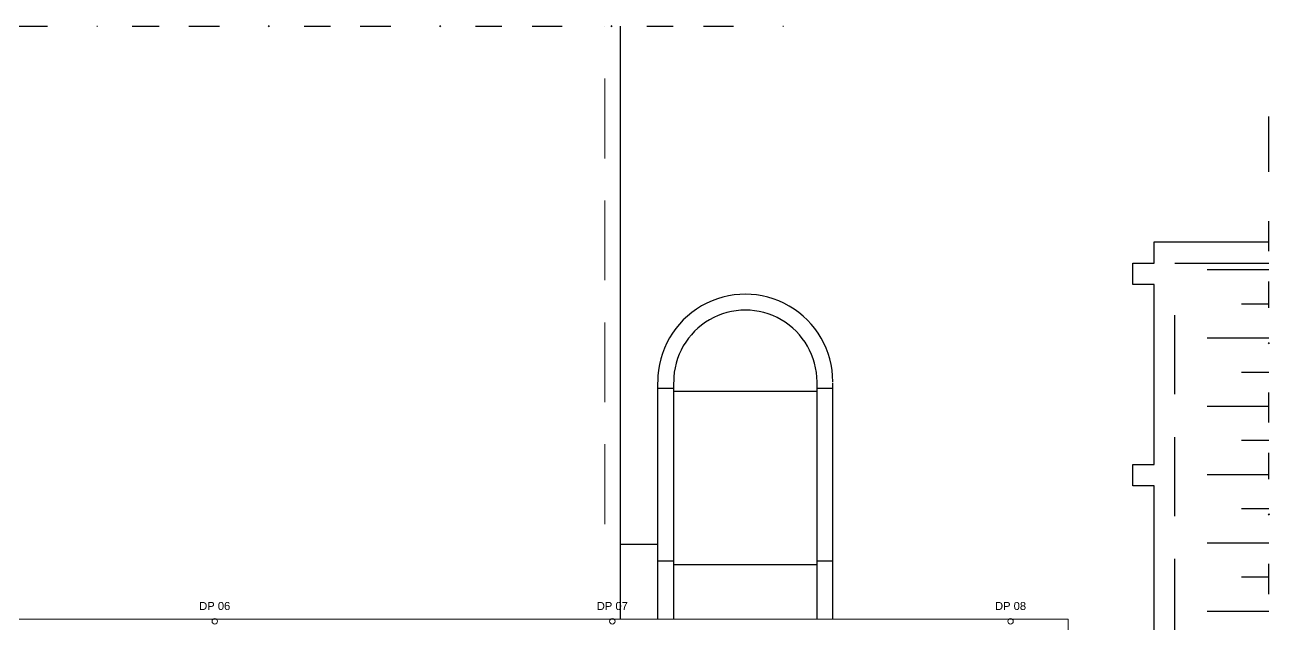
# Model space of a CAD drawing. Header units: millimetres. Extents: x 0 to 80.9, y 0 to 43.9.
# Drawn here: x 53.58 to 79.77, y 31.3 to 43.9 of the extents above; entities that cross this region are included whole.
import ezdxf

# ---------------------------------------------------------------- set-up
doc = ezdxf.new("R2010")
doc.units = ezdxf.units.MM
for name, color, linetype in [('PDF_014408$0_Pen_No__4', 7, 'Continuous'), ('PDF_014408$A$Equipment_Pen_No__4', 7, 'Continuous'), ('PDF_014408$A$roof_Pen_No__4', 7, 'Continuous'), ('PDF_014408$A$walls.outside_Pen_No__4', 7, 'Continuous'), ('PDF_014408$BL-ROOF', 7, 'Continuous'), ('PDF_014408$PL-SERVICES-STORMWATER', 7, 'Continuous'), ('PDF_Text', 7, 'Continuous')]:
    doc.layers.add(name, color=color, linetype=linetype)
doc.styles.add('PDF ArialMT', font='arial.ttf')

msp = doc.modelspace()

# ---------------------------------------------------------------- hatches: boundary and pattern name
at = {"layer": 'PDF_014408$A$walls.outside_Pen_No__4', "transparency": 33554559}
for points in [[(58.713, 43.903), (58.7, 43.89), (58.687, 43.878), (58.7, 43.865), (58.713, 43.852), (58.726, 43.865), (58.739, 43.878), (58.726, 43.89)], [(62.316, 43.903), (62.303, 43.89), (62.29, 43.878), (62.303, 43.865), (62.316, 43.852), (62.329, 43.865), (62.342, 43.878), (62.329, 43.89)], [(65.919, 43.903), (65.906, 43.89), (65.893, 43.878), (65.906, 43.865), (65.919, 43.852), (65.932, 43.865), (65.945, 43.878), (65.932, 43.89)], [(79.741, 37.236), (79.729, 37.223), (79.716, 37.21), (79.729, 37.197), (79.741, 37.184), (79.754, 37.197), (79.767, 37.21), (79.754, 37.223)], [(79.741, 33.633), (79.729, 33.62), (79.716, 33.607), (79.729, 33.594), (79.741, 33.581), (79.754, 33.594), (79.767, 33.607), (79.754, 33.62)]]:
    msp.add_hatch(color=256, dxfattribs=at).paths.add_polyline_path(points)

# ---------------------------------------------------------------- linework, layer by layer
at = {"layer": 'PDF_014408$0_Pen_No__4', "lineweight": 25}
for centre, radius, start in [((68.732, 36.398), 1.84, 359.9341), ((68.733, 36.396), 1.507, 359.9342)]:
    msp.add_arc(centre, radius, start, 180, dxfattribs=at)
at = {"layer": 'PDF_014408$A$Equipment_Pen_No__4', "lineweight": 25}
msp.add_lwpolyline([(66.111, 32.979), (66.893, 32.979)], dxfattribs=at)
at = {"layer": 'PDF_014408$A$roof_Pen_No__4', "lineweight": 25}
for points in [[(79.741, 38.749), (78.446, 38.749)], [(79.741, 38.031), (79.164, 38.031)], [(79.741, 37.313), (78.446, 37.313)], [(79.741, 36.595), (79.164, 36.595)], [(79.741, 35.877), (78.446, 35.877)], [(79.741, 35.159), (79.164, 35.159)], [(79.741, 34.44), (78.446, 34.44)], [(79.741, 33.722), (79.164, 33.722)], [(79.741, 33.004), (78.446, 33.004)], [(79.741, 32.286), (79.164, 32.286)], [(79.741, 31.568), (78.446, 31.568)]]:
    msp.add_lwpolyline(points, dxfattribs=at)
at = {"layer": 'PDF_014408$A$walls.outside_Pen_No__4', "lineweight": 25}
for points in [[(53.43, 43.878), (54.058, 43.878)], [(55.097, 43.878), (55.11, 43.878)], [(55.841, 43.878), (56.405, 43.878)], [(57.033, 43.878), (57.674, 43.878)], [(59.457, 43.878), (60.008, 43.878)], [(60.636, 43.878), (61.277, 43.878)], [(63.06, 43.878), (63.611, 43.878)], [(64.252, 43.878), (64.88, 43.878)], [(66.111, 31.402), (66.111, 43.878)], [(66.663, 43.878), (67.214, 43.878)], [(67.855, 43.878), (68.483, 43.878)], [(69.522, 43.878), (69.535, 43.878)], [(79.741, 40.813), (79.741, 41.98)], [(79.741, 39.146), (79.741, 39.774)], [(79.741, 13.245), (77.331, 13.245), (77.331, 25.734), (76.882, 25.734), (76.882, 26.183), (77.331, 26.183), (77.331, 29.966), (76.882, 29.966), (76.882, 30.414), (77.331, 30.414), (77.331, 34.21), (76.882, 34.21), (76.882, 34.658), (77.331, 34.658), (77.331, 38.441), (76.882, 38.441), (76.882, 38.89), (77.331, 38.89), (77.331, 39.339), (79.741, 39.339)], [(77.767, 38.89), (79.741, 38.89)], [(77.767, 38.89), (77.767, 38.89)], [(79.741, 37.954), (79.741, 38.505)], [(77.767, 36.133), (77.767, 37.8)], [(66.893, 31.402), (66.893, 36.389)], [(66.893, 36.261), (67.227, 36.261)], [(67.227, 31.402), (67.227, 36.389)], [(67.227, 36.197), (70.24, 36.197)], [(70.24, 31.402), (70.24, 36.389)], [(70.24, 36.261), (70.573, 36.261)], [(70.573, 31.402), (70.573, 36.377)], [(79.741, 35.543), (79.741, 36.171)], [(77.767, 33.569), (77.767, 35.235)], [(79.741, 34.351), (79.741, 34.902)], [(66.893, 32.633), (67.227, 32.633)], [(67.227, 32.556), (70.24, 32.556)], [(70.24, 32.633), (70.573, 32.633)], [(77.767, 31.004), (77.767, 32.671)], [(79.741, 31.927), (79.741, 32.568)]]:
    msp.add_lwpolyline(points, dxfattribs=at)
at = {"layer": 'PDF_014408$BL-ROOF', "lineweight": 9}
msp.add_lwpolyline([(53.481, 12.245), (8.963, 12.245), (8.963, 31.402), (75.523, 31.402), (75.523, 12.245), (66.534, 12.245)], dxfattribs=at)
at = {"layer": 'PDF_014408$PL-SERVICES-STORMWATER', "lineweight": 0}
for points in [[(65.778, 43.878), (65.778, 43.878)], [(65.778, 41.095), (65.778, 42.775)], [(65.778, 38.531), (65.778, 40.21)], [(65.778, 35.966), (65.778, 37.646)], [(65.778, 33.402), (65.778, 35.082)], [(65.778, 31.402), (65.778, 31.402)]]:
    msp.add_lwpolyline(points, dxfattribs=at)
for centre in [(57.576, 31.359), (65.936, 31.359), (74.31, 31.359)]:
    msp.add_circle(centre, 0.0577, dxfattribs=at)

# ---------------------------------------------------------------- texts
at = {"layer": 'PDF_Text', "char_height": 0.1683, "attachment_point": 4, "style": 'PDF ArialMT'}
for s, insert in [('DP 06', (57.249, 31.68)), ('DP 07', (65.609, 31.68)), ('DP 08', (73.983, 31.68))]:
    msp.add_mtext(s, dxfattribs=dict(at, insert=insert))

doc.saveas('drawing.dxf')
